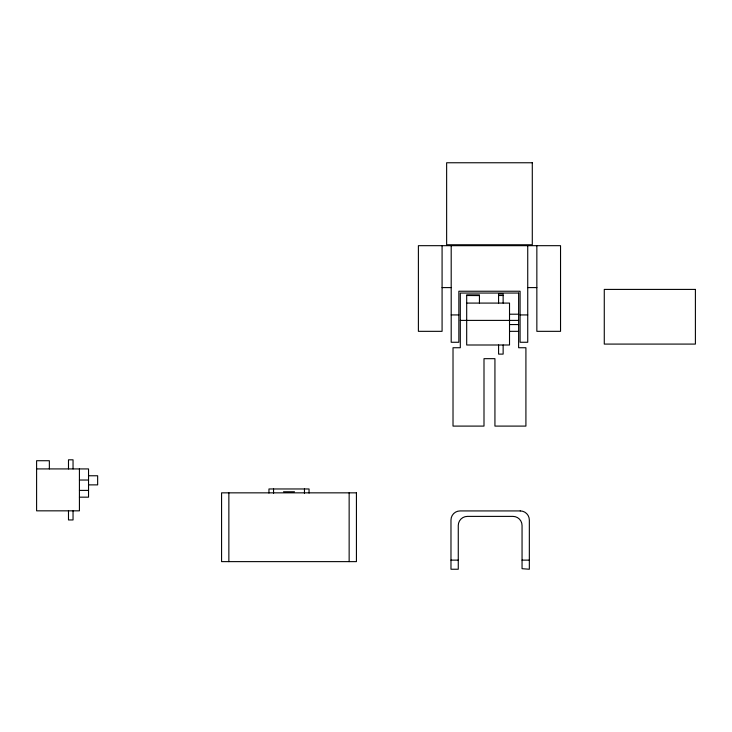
<?xml version="1.0" encoding="UTF-8"?>
<svg xmlns="http://www.w3.org/2000/svg" width="732" height="732" viewBox="0 0 732 732"><rect width="100%" height="100%" fill="white"/><g stroke="black" fill="none" stroke-linecap="round" stroke-linejoin="round"><path stroke-width="1.1" d="M442.082 287.594L451.196 287.594M527.735 287.594L536.849 287.594M466.687 295.499L479.442 295.591M498.584 295.499L503.14 295.499M466.687 303.085L509.518 303.085L509.518 345.001L466.687 345.001L466.687 294.886L479.442 294.886L479.442 303.085M509.518 314.202L518.622 314.202M451.196 314.934L458.854 314.934M520.086 314.934L527.735 314.934M460.309 320.396L518.622 320.396M509.518 324.56L518.622 324.56M509.518 331.331L518.622 331.331M36.6 468.919L88.535 468.928L88.535 497.174L79.422 497.174M88.535 475.763L97.649 475.763L97.649 484.877L88.535 484.877M79.422 480.036L88.535 480.036M79.422 490.394L88.535 490.394M283.54 491.767L294.474 491.767M450.976 560.126L458.269 560.126M522.053 560.126L529.337 560.126M536.849 245.678L536.849 331.331L560.538 331.331L560.538 245.678L418.393 245.678L418.393 331.331L442.082 331.331L442.082 245.678M527.735 245.678L527.735 342.265L520.086 342.265L520.086 291.235L458.854 291.235L458.854 342.265L451.196 342.265L451.196 245.678M503.14 303.085L503.14 293.971L498.584 293.971L498.584 303.085M503.14 345.001L503.14 354.114L498.584 354.114L498.584 345.001M349.146 492.846L349.146 561.627M309.05 493.066L309.05 488.967L268.955 488.967L268.955 493.066M304.466 488.967L304.466 493.524M273.539 488.967L273.539 493.524M228.86 492.846L228.86 561.627M79.422 468.919L79.422 510.835L36.6 510.835L36.6 460.721L49.355 460.721L49.355 468.919M73.044 468.919L73.044 459.815L68.488 459.815L68.488 468.919M73.044 510.835L73.044 519.949L68.488 519.949L68.488 510.835M532.292 162.76L446.639 162.76L446.639 244.763L532.292 244.763L532.292 162.76M695.4 289.415L604.275 289.415L604.275 344.086L695.4 344.086L695.4 289.415M518.622 293.056L460.309 293.056L460.309 347.737L453.017 347.737L453.017 426.097L483.998 426.097L483.998 358.671L494.933 358.671L494.933 426.097L525.915 426.097L525.915 347.737L518.622 347.737L518.622 293.056M356.429 492.846L221.576 492.846L221.576 561.627L356.429 561.627L356.429 492.846M520.223 510.927L460.089 510.927A9.113 9.113 0 0 0 450.976 520.04L450.976 569.24L458.269 569.24L458.269 525.503A9.113 9.113 0 0 1 467.373 516.389L512.94 516.389A9.113 9.113 0 0 1 522.053 525.503L522.053 568.691L529.337 569.24L529.337 520.04A9.113 9.113 0 0 0 520.223 510.927"/></g></svg>
